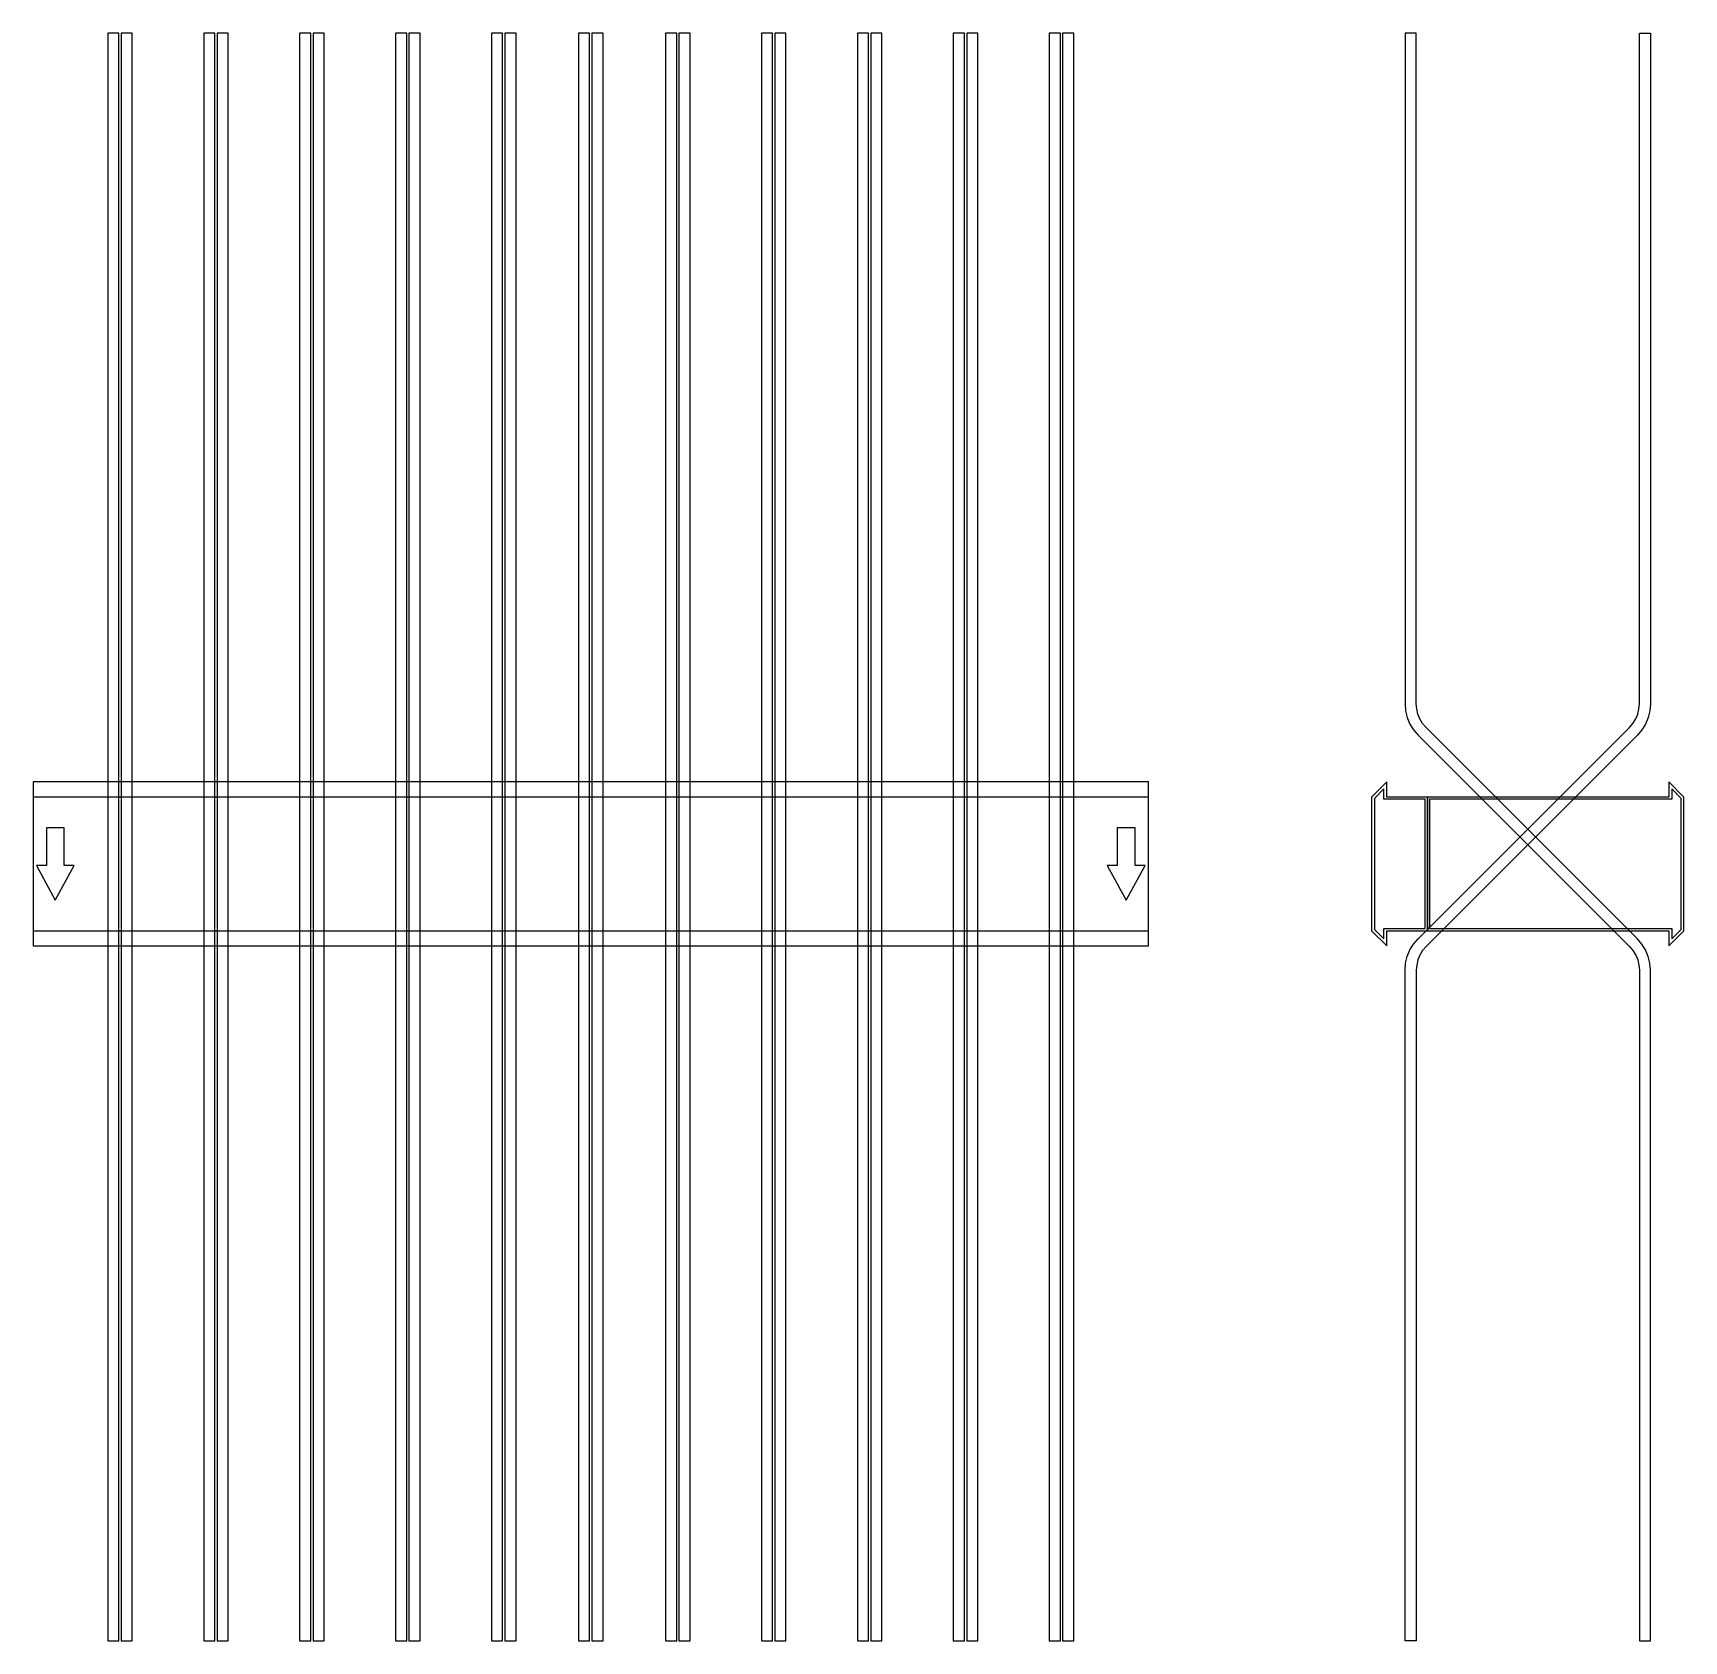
# Model space of a CAD drawing. Extents: x 0 to 1480, y -697 to 745.
import ezdxf

# ---------------------------------------------------------------- set-up
doc = ezdxf.new("R2010")
doc.units = 0
doc.layers.add('Halfen', color=7, linetype='CONTINUOUS')

msp = doc.modelspace()

# ---------------------------------------------------------------- linework, layer by layer
at = {"layer": 'Halfen', "color": 7}
for points in [[(77, -696.961), (77, 745.246), (67, 745.246), (67, -696.961)], [(89, -696.961), (89, 745.246), (79, 745.246), (79, -696.961)], [(163, -696.961), (163, 745.246), (153, 745.246), (153, -696.961)], [(175, -696.961), (175, 745.246), (165, 745.246), (165, -696.961)], [(249, -696.961), (249, 745.246), (239, 745.246), (239, -696.961)], [(261, -696.961), (261, 745.246), (251, 745.246), (251, -696.961)], [(335, -696.961), (335, 745.246), (325, 745.246), (325, -696.961)], [(347, -696.961), (347, 745.246), (337, 745.246), (337, -696.961)], [(421, -696.961), (421, 745.246), (411, 745.246), (411, -696.961)], [(433, -696.961), (433, 745.246), (423, 745.246), (423, -696.961)], [(499, -696.961), (499, 745.246), (489, 745.246), (489, -696.961)], [(511, -696.961), (511, 745.246), (501, 745.246), (501, -696.961)], [(577, -696.961), (577, 745.246), (567, 745.246), (567, -696.961)], [(589, -696.961), (589, 745.246), (579, 745.246), (579, -696.961)], [(663, -696.961), (663, 745.246), (653, 745.246), (653, -696.961)], [(675, -696.961), (675, 745.246), (665, 745.246), (665, -696.961)], [(749, -696.961), (749, 745.246), (739, 745.246), (739, -696.961)], [(761, -696.961), (761, 745.246), (751, 745.246), (751, -696.961)], [(835, -696.961), (835, 745.246), (825, 745.246), (825, -696.961)], [(847, -696.961), (847, 745.246), (837, 745.246), (837, -696.961)], [(921, -696.961), (921, 745.246), (911, 745.246), (911, -696.961)], [(933, -696.961), (933, 745.246), (923, 745.246), (923, -696.961)], [(1450, -696.961), (1450, -95.355), (1449.508, -89.098), (1448.042, -82.995), (1445.64, -77.196), (1442.361, -71.844), (1438.284, -67.071), (1248.787, 122.426), (1245.729, 126.006), (1243.27, 130.02), (1241.468, 134.369), (1240.369, 138.947), (1240, 143.64), (1240, 206.246), (1240, 745.246), (1230, 745.246), (1230, 206.246), (1230, 143.64), (1230.492, 137.382), (1231.958, 131.279), (1234.36, 125.48), (1237.639, 120.128), (1241.716, 115.355), (1431.213, -74.142), (1434.271, -77.722), (1436.73, -81.736), (1438.532, -86.085), (1439.631, -90.662), (1440, -95.355), (1440, -696.961)], [(1230, -696.961), (1230, -95.355), (1230.492, -89.098), (1231.958, -82.995), (1234.36, -77.196), (1237.639, -71.844), (1241.716, -67.071), (1431.213, 122.426), (1434.271, 126.006), (1436.73, 130.02), (1438.532, 134.369), (1439.631, 138.947), (1440, 143.64), (1440, 206.246), (1440, 745.246), (1450, 745.246), (1450, 206.246), (1450, 143.64), (1449.508, 137.382), (1448.042, 131.279), (1445.64, 125.48), (1442.361, 120.128), (1438.284, 115.355), (1248.787, -74.142), (1245.729, -77.722), (1243.27, -81.736), (1241.468, -86.085), (1240.369, -90.662), (1240, -95.355), (1240, -696.961)], [(0, -73.5), (1000, -73.5), (1000, 73.5), (0, 73.5)], [(0, -60), (1000, -60), (1000, 60), (0, 60)], [(1250, -60), (1250, 60), (1213.5, 60), (1213.5, 73.5), (1200, 60), (1200, -60), (1213.5, -73.5), (1213.5, -60)], [(1248, -58), (1248, 58), (1211, 58), (1211, 67.25), (1202.5, 58.75), (1202.5, -58.75), (1211, -67.25), (1211, -58)], [(1480, -60), (1480, 60), (1466.5, 73.5), (1466.5, 60), (1250, 60), (1250, -60), (1466.5, -60), (1466.5, -73.5)], [(1477.5, -58.75), (1477.5, 58.75), (1469, 67.25), (1469, 58), (1252, 58), (1252, -58), (1469, -58), (1469, -67.25)], [(20, -32.5), (37, -1.5), (28, -1.5), (28, 32.5), (12, 32.5), (12, -1.5), (3, -1.5)], [(980, -32.5), (997, -1.5), (988, -1.5), (988, 32.5), (972, 32.5), (972, -1.5), (963, -1.5)]]:
    msp.add_lwpolyline(points, close=True, dxfattribs=at)

doc.saveas('drawing.dxf')
